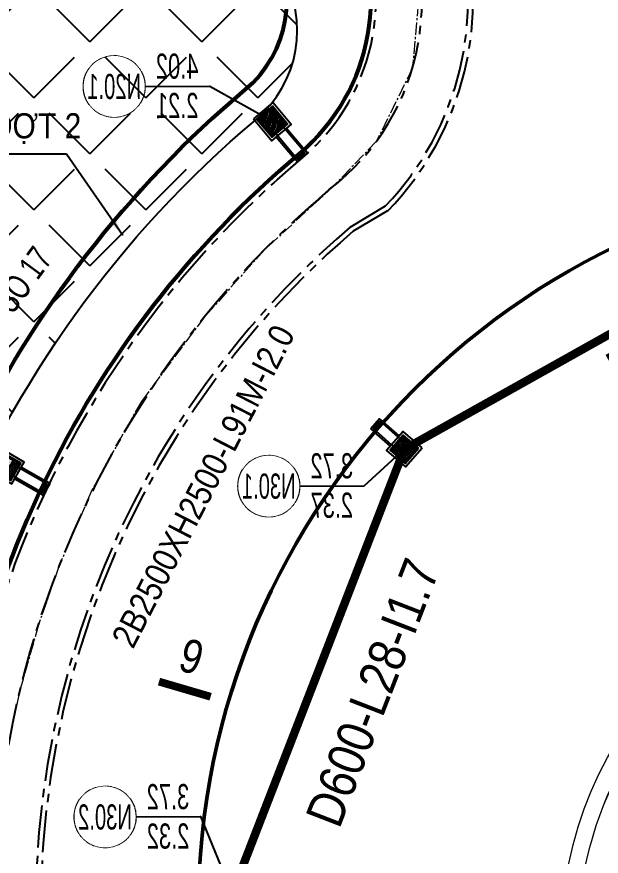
# Model space of a CAD drawing. Extents: x -2063571 to 559285, y 565862 to 1758715.
# Drawn here: x 558398.9 to 558433.7, y 1758376.7 to 1758426.7 of the extents above; entities that cross this region are included whole.
import ezdxf
from ezdxf.enums import TextEntityAlignment as Align

# ---------------------------------------------------------------- set-up
doc = ezdxf.new("R2010")
doc.units = 0
doc.header["$MEASUREMENT"] = 0
doc.set_wipeout_variables(frame=1)
for name, pattern in [('CENTER', [2, 1.25, -0.25, 0.25, -0.25]), ('CENTER2', [1.125, 0.75, -0.125, 0.125, -0.125]), ('DIVIDE2', [0.625, 0.25, -0.125, 0, -0.125, 0, -0.125]), ('HIDDEN', [0.375, 0.25, -0.125])]:
    doc.linetypes.add(name, pattern=pattern)
doc.layers.get('0').update_dxf_attribs({"linetype": 'CONTINUOUS'})
doc.layers.get('DEFPOINTS').update_dxf_attribs({"linetype": 'CONTINUOUS'})
for name, color, linetype, lineweight in [('11111111111111111', 251, 'CONTINUOUS', 0), ('1duong chinh sua', 7, 'CONTINUOUS', 15), ('1Duy CDDC', 4, 'CONTINUOUS', 5), ('1Duy CDMG', 3, 'CONTINUOUS', 5), ('1Duy TenGa', 6, 'CONTINUOUS', 5), ('2.MAT CAT', 7, 'CONTINUOUS', 0), ('DUONG CAT', 8, 'CONTINUOUS', 9), ('HACH', 9, 'CONTINUOUS', 5), ('k-viahe', 6, 'CONTINUOUS', 15), ('KICH THUOC 1', 4, 'CONTINUOUS', 13), ('KT', 254, 'CONTINUOUS', 0), ('Q-MATCAT', 4, 'CONTINUOUS', 0), ('TENDUONGQH', 2, 'CONTINUOUS', 0)]:
    doc.layers.add(name, color=color, linetype=linetype, lineweight=lineweight)
for name, color, linetype in [('1Duy NetDong', 1, 'CONTINUOUS'), ('B-3000', 5, 'CONTINUOUS'), ('d600', 4, 'DIVIDE2'), ('d800', 4, 'CENTER2'), ('GA D600', 4, 'CENTER2'), ('M35 X 500', 6, 'CONTINUOUS'), ('QHCT_Đất công cộng đơn vị ở', 1, 'CONTINUOUS'), ('ththep', 3, 'CONTINUOUS')]:
    doc.layers.add(name, color=color, linetype=linetype)
doc.styles.add('Arial', font='arial_2.ttf', dxfattribs={"width": 0.85})
doc.styles.add('GT_Text_Duan1', font='VHAVAN_1.TTF', dxfattribs={"width": 1.1, "height": 25})
doc.styles.add('Q-TXT', font='ARIALN.TTF')
doc.dimstyles.new('2B2500X2500', dxfattribs={"dimtxt": 2.2, "dimasz": 3.5, "dimexe": 0.18, "dimexo": 0.0625, "dimgap": 0.2, "dimtad": 1, "dimdec": 0, "dimzin": 0, "dimdsep": 46, "dimtxsty": 'Arial', "dimcen": 0.09, "dimse1": 1, "dimse2": 1, "dimsd1": 1, "dimsd2": 1, "dimclrd": 2, "dimclrt": 256, "dimadec": 0, "dimazin": 0, "dimtfac": 1, "dimtdec": 0, "dimtofl": 0, "dimtmove": 2, "dimatfit": 3, "dimfxl": 1, "dimtfill": 1, "dimtfillclr": 256, "dimtolj": 1, "dimtzin": 0, "dimarcsym": 0})
doc.dimstyles.new('B2000X2000', dxfattribs={"dimtxt": 2.2, "dimasz": 3.5, "dimexe": 0.18, "dimexo": 0.0625, "dimgap": 0.2, "dimtad": 1, "dimdec": 0, "dimzin": 0, "dimdsep": 46, "dimtxsty": 'Arial', "dimcen": 0.09, "dimse1": 1, "dimse2": 1, "dimsd1": 1, "dimsd2": 1, "dimclrd": 2, "dimclrt": 256, "dimadec": 0, "dimazin": 0, "dimtfac": 1, "dimtdec": 0, "dimtofl": 0, "dimtmove": 2, "dimatfit": 3, "dimfxl": 1, "dimtfill": 1, "dimtfillclr": 256, "dimtolj": 1, "dimtzin": 0, "dimarcsym": 0})
doc.dimstyles.new('D300', dxfattribs={"dimtxt": 1.5, "dimasz": 3.5, "dimexe": 0.18, "dimexo": 0.0625, "dimgap": 0.2, "dimtad": 1, "dimdec": 0, "dimzin": 0, "dimdsep": 46, "dimtxsty": 'Arial', "dimcen": 0.09, "dimse1": 1, "dimse2": 1, "dimsd1": 1, "dimsd2": 1, "dimclrd": 2, "dimclrt": 256, "dimadec": 0, "dimazin": 0, "dimtfac": 1, "dimtdec": 0, "dimtofl": 0, "dimtmove": 2, "dimatfit": 3, "dimfxl": 1, "dimtfill": 1, "dimtfillclr": 256, "dimtolj": 1, "dimtzin": 0, "dimarcsym": 0})
doc.dimstyles.new('D600', dxfattribs={"dimtxt": 2.2, "dimasz": 3.5, "dimexe": 0.18, "dimexo": 0.0625, "dimgap": 0, "dimtad": 1, "dimdec": 0, "dimzin": 0, "dimdsep": 46, "dimtxsty": 'Arial', "dimcen": 0.09, "dimse1": 1, "dimse2": 1, "dimsd1": 1, "dimsd2": 1, "dimclrd": 2, "dimclrt": 256, "dimadec": 0, "dimazin": 0, "dimtfac": 1, "dimtdec": 0, "dimtofl": 0, "dimtmove": 2, "dimatfit": 3, "dimfxl": 1, "dimtfill": 1, "dimtfillclr": 256, "dimtolj": 1, "dimtzin": 0, "dimarcsym": 0})
pattern_1 = [(45, (1080.85, 348.8946), (-3.338859226, 3.338859226), [3.43408, -1.28778]), (135, (1080.85, 348.8946), (-3.338859226, -3.338859226), [3.43408, -1.28778])]

# ---------------------------------------------------------------- blocks, each defined once
blk = doc.blocks.new('g 20')
at = {"layer": 'HACH'}
h = blk.add_hatch(dxfattribs=at)
h.set_pattern_fill('DOTS', color=256, scale=0.75, angle=474.3672, style=0)
h.set_pattern_definition([(114.3671788102, (-1831200.807487, -224170.46404), (-0.0523692889328, 0.0020098775899), [0, -0.046875])])
edge = h.paths.add_edge_path()
edge.add_line((0.593, 0.038), (-0.598, 0.038))
edge.add_line((-0.598, 0.038), (-0.598, 0.495))
edge.add_line((-0.598, 0.495), (0.593, 0.495))
edge.add_line((0.593, 0.495), (0.593, 0.038))
h = blk.add_hatch(dxfattribs=at)
h.set_pattern_fill('DOTS', color=256, scale=0.75, angle=474.3672, style=0)
h.set_pattern_definition([(114.3671788102, (-1831201.00002, -224169.83896), (-0.0523692889328, 0.0020098775899), [0, -0.046875])])
edge = h.paths.add_edge_path()
edge.add_line((0.593, -0.228), (-0.598, -0.228))
edge.add_line((-0.598, -0.228), (-0.598, 0.228))
edge.add_line((-0.598, 0.228), (0.593, 0.228))
edge.add_line((0.593, 0.228), (0.593, -0.228))
h = blk.add_hatch(dxfattribs=at)
h.set_pattern_fill('DOTS', color=256, scale=0.75, angle=474.3672, style=0)
h.set_pattern_definition([(114.3671788102, (-1831201.19255, -224169.21388), (-0.0523692889328, 0.0020098775899), [0, -0.046875])])
edge = h.paths.add_edge_path()
edge.add_line((0.593, -0.495), (-0.598, -0.495))
edge.add_line((-0.598, -0.495), (-0.598, -0.038))
edge.add_line((-0.598, -0.038), (0.593, -0.038))
edge.add_line((0.593, -0.038), (0.593, -0.495))
at = {"color": 9, "linetype": 'HIDDEN', "ltscale": 7.5}
for p, q in [((-0.315, -2), (-0.302, -0.5)), ((0.289, -2), (0.298, -0.5)), ((0.289, -2.2), (-0.311, -2.2))]:
    blk.add_line(p, q, dxfattribs=at)
blk.add_lwpolyline([(-0.502, 0.5), (-0.502, -0.5), (0.498, -0.5), (0.498, 0.5)], close=True, dxfattribs=at)
at = {"layer": 'DUONG CAT'}
for points in [[(0.593, 0.595), (0.593, 0.238), (-0.598, 0.238), (-0.598, 0.595)], [(0.593, 0.228), (0.593, -0.228), (-0.598, -0.228), (-0.598, 0.228)], [(0.593, -0.238), (0.593, -0.595), (-0.598, -0.595), (-0.598, -0.238)]]:
    blk.add_lwpolyline(points, close=True, dxfattribs=at)
at = {"layer": 'KICH THUOC 1', "color": 9, "ltscale": 5}
for points in [[(-0.311, -2.2), (-0.291, -2.2), (-0.291, -2.05), (-0.311, -2.05)], [(-0.238, -2.2), (-0.218, -2.2), (-0.218, -2.05), (-0.238, -2.05)], [(-0.166, -2.2), (-0.146, -2.2), (-0.146, -2.05), (-0.166, -2.05)], [(-0.093, -2.2), (-0.073, -2.2), (-0.073, -2.05), (-0.093, -2.05)], [(-0.021, -2.2), (-0.001, -2.2), (-0.001, -2.05), (-0.021, -2.05)], [(0.052, -2.2), (0.072, -2.2), (0.072, -2.05), (0.052, -2.05)], [(0.124, -2.2), (0.144, -2.2), (0.144, -2.05), (0.124, -2.05)], [(0.197, -2.2), (0.217, -2.2), (0.217, -2.05), (0.197, -2.05)], [(0.269, -2.2), (0.289, -2.2), (0.289, -2.05), (0.269, -2.05)]]:
    blk.add_lwpolyline(points, close=True, dxfattribs=at)
at = {"layer": 'M35 X 500', "color": 3}
for p, q in [((0.598, 0.595), (-0.598, -0.595)), ((-0.402, -0.75), (-0.411, -2)), ((0.398, -0.75), (0.389, -2)), ((-0.411, -2), (-0.411, -2.3)), ((0.389, -2), (0.389, -2.3)), ((0.389, -2.3), (-0.411, -2.3))]:
    blk.add_line(p, q, dxfattribs=at)
for points in [[(-0.752, 0.75), (-0.752, -0.75), (0.748, -0.75), (0.748, 0.75)], [(-0.602, 0.6), (-0.602, -0.6), (0.598, -0.6), (0.598, 0.6)], [(0.389, -2.3), (0.389, -2), (-0.411, -2), (-0.411, -2.3)]]:
    blk.add_lwpolyline(points, close=True, dxfattribs=at)
at = {"layer": 'ththep', "ltscale": 5}
for p, q in [((-0.598, 0.595), (0.593, -0.595)), ((-0.602, 0.233), (0.598, 0.233)), ((-0.602, -0.233), (0.598, -0.233)), ((-0.602, -0.6), (0.598, -0.6))]:
    blk.add_line(p, q, dxfattribs=at)
blk = doc.blocks.new('*D277')
at = {"layer": 'DEFPOINTS', "color": 0, "lineweight": 35, "transparency": 16777216}
for p in [(558447.214, 1758415.075), (558448.23, 1758413.263), (558421.978, 1758400.927)]:
    blk.add_point(p, dxfattribs=at)
at = {"layer": 'KT', "transparency": 16777216, "insert": (558439.187, 1758408.605), "char_height": 1.5, "attachment_point": 5, "rotation": 29.2776, "style": 'Arial', "bg_fill": 3, "box_fill_scale": 1.25, "bg_fill_color": 256, "bg_fill_true_color": 13158600, "bg_fill_transparency": 0}
blk.add_mtext('\\A1;D600-L29-I1.7', dxfattribs=at)
blk = doc.blocks.new('*U230')
at = {"layer": '1Duy NetDong', "ltscale": 0.2}
blk.add_lwpolyline([(-6.305, 2.302), (-6.401, 2.305), (-6.495, 2.314), (-6.589, 2.328), (-6.682, 2.349), (-6.774, 2.375), (-6.864, 2.407), (-6.951, 2.445), (-7.036, 2.487), (-7.118, 2.536), (-7.197, 2.589), (-7.273, 2.647), (-7.344, 2.71), (-7.412, 2.777), (-7.475, 2.848), (-7.534, 2.923), (-7.587, 3.002), (-7.636, 3.084), (-7.68, 3.168), (-7.718, 3.256), (-7.75, 3.345), (-7.777, 3.437), (-7.798, 3.529), (-7.813, 3.623), (-7.823, 3.718), (-7.826, 3.813), (-7.823, 3.909), (-7.815, 4.003), (-7.8, 4.098), (-7.779, 4.191), (-7.753, 4.282), (-7.721, 4.372), (-7.684, 4.459), (-7.641, 4.544), (-7.592, 4.626), (-7.539, 4.705), (-7.481, 4.781), (-7.418, 4.852), (-7.351, 4.92), (-7.28, 4.983), (-7.205, 5.042), (-7.126, 5.095), (-7.044, 5.144), (-6.96, 5.188), (-6.872, 5.226), (-6.783, 5.258), (-6.692, 5.285), (-6.599, 5.306), (-6.505, 5.321), (-6.41, 5.331), (-6.315, 5.334), (-6.22, 5.331), (-6.125, 5.323), (-6.031, 5.308), (-5.938, 5.287), (-5.846, 5.261), (-5.756, 5.229), (-5.669, 5.192), (-5.584, 5.149), (-5.502, 5.1), (-5.423, 5.047), (-5.347, 4.989), (-5.276, 4.926), (-5.208, 4.859), (-5.145, 4.788), (-5.086, 4.713), (-5.033, 4.634), (-4.984, 4.552), (-4.94, 4.468), (-4.902, 4.38), (-4.87, 4.291), (-4.843, 4.2), (-4.822, 4.107), (-4.807, 4.013), (-4.798, 3.918), (-4.794, 3.823), (-4.797, 3.728), (-4.806, 3.633), (-4.82, 3.539), (-4.841, 3.446), (-4.867, 3.354), (-4.899, 3.264), (-4.936, 3.177), (-4.979, 3.092), (-5.028, 3.01), (-5.081, 2.931), (-5.139, 2.855), (-5.202, 2.784), (-5.269, 2.716), (-5.34, 2.653), (-5.415, 2.595), (-5.494, 2.541), (-5.576, 2.492), (-5.66, 2.449), (-5.748, 2.41), (-5.837, 2.378), (-5.929, 2.351), (-6.021, 2.33), (-6.115, 2.315), (-6.21, 2.306)], close=True, dxfattribs=at)
at = {"layer": '1Duy NetDong', "ltscale": 3}
blk.add_lwpolyline([(-4.794, 3.823), (-1.566, 3.833), (-1.566, 3.833), (0, 0)], dxfattribs=at)
at = {"layer": '1Duy CDDC', "ltscale": 3, "style": 'GT_Text_Duan1', "text_generation_flag": 2, "width": 0.65}
blk.add_attdef('DG', text='', height=1.25, rotation=0.1774, dxfattribs=at).set_placement((-3.179, 3.494), align=Align.TOP_CENTER)
at = {"layer": '1Duy CDMG', "ltscale": 0.2, "style": 'GT_Text_Duan1', "text_generation_flag": 2, "width": 0.65}
blk.add_attdef('MG', text='', height=1.25, rotation=0.1774, dxfattribs=at).set_placement((-3.18, 3.828), align=Align.BOTTOM_CENTER)
at = {"ltscale": 0.2}
blk.add_wipeout([(-6.305, 2.302), (-6.401, 2.305), (-6.495, 2.314), (-6.589, 2.328), (-6.682, 2.349), (-6.774, 2.375), (-6.864, 2.407), (-6.951, 2.445), (-7.036, 2.487), (-7.118, 2.536), (-7.197, 2.589), (-7.273, 2.647), (-7.344, 2.71), (-7.412, 2.777), (-7.475, 2.848), (-7.534, 2.923), (-7.587, 3.002), (-7.636, 3.084), (-7.68, 3.168), (-7.718, 3.256), (-7.75, 3.345), (-7.777, 3.437), (-7.798, 3.529), (-7.813, 3.623), (-7.823, 3.718), (-7.826, 3.813), (-7.823, 3.909), (-7.815, 4.003), (-7.8, 4.098), (-7.779, 4.191), (-7.753, 4.282), (-7.721, 4.372), (-7.684, 4.459), (-7.641, 4.544), (-7.592, 4.626), (-7.539, 4.705), (-7.481, 4.781), (-7.418, 4.852), (-7.351, 4.92), (-7.28, 4.983), (-7.205, 5.042), (-7.126, 5.095), (-7.044, 5.144), (-6.96, 5.188), (-6.872, 5.226), (-6.783, 5.258), (-6.692, 5.285), (-6.599, 5.306), (-6.505, 5.321), (-6.41, 5.331), (-6.315, 5.334), (-6.22, 5.331), (-6.125, 5.323), (-6.031, 5.308), (-5.938, 5.287), (-5.846, 5.261), (-5.756, 5.229), (-5.669, 5.192), (-5.584, 5.149), (-5.502, 5.1), (-5.423, 5.047), (-5.347, 4.989), (-5.276, 4.926), (-5.208, 4.859), (-5.145, 4.788), (-5.086, 4.713), (-5.033, 4.634), (-4.984, 4.552), (-4.94, 4.468), (-4.902, 4.38), (-4.87, 4.291), (-4.843, 4.2), (-4.822, 4.107), (-4.807, 4.013), (-4.798, 3.918), (-4.794, 3.823), (-4.797, 3.728), (-4.806, 3.633), (-4.82, 3.539), (-4.841, 3.446), (-4.867, 3.354), (-4.899, 3.264), (-4.936, 3.177), (-4.979, 3.092), (-5.028, 3.01), (-5.081, 2.931), (-5.139, 2.855), (-5.202, 2.784), (-5.269, 2.716), (-5.34, 2.653), (-5.415, 2.595), (-5.494, 2.541), (-5.576, 2.492), (-5.66, 2.449), (-5.748, 2.41), (-5.837, 2.378), (-5.929, 2.351), (-6.021, 2.33), (-6.115, 2.315), (-6.21, 2.306)], dxfattribs=at).dxf.layer = '1Duy NetDong'
at = {"layer": '1Duy TenGa', "ltscale": 3, "style": 'GT_Text_Duan1', "text_generation_flag": 2, "width": 0.6}
blk.add_attdef('TEN', text='', height=1.25, rotation=0.1774, dxfattribs=at).set_placement((-6.31, 3.818), align=Align.MIDDLE_CENTER)
blk = doc.blocks.new('*U249')
at = {"layer": '1Duy NetDong', "ltscale": 3}
blk.add_lwpolyline([(-5.216, -1.827), (-1.988, -1.817), (-1.988, -1.817), (0, 0)], dxfattribs=at)
at = {"layer": '1Duy NetDong', "ltscale": 0.2}
blk.add_lwpolyline([(-6.727, -3.347), (-6.823, -3.344), (-6.917, -3.336), (-7.012, -3.321), (-7.105, -3.301), (-7.196, -3.274), (-7.286, -3.242), (-7.373, -3.205), (-7.458, -3.162), (-7.54, -3.114), (-7.619, -3.06), (-7.695, -3.002), (-7.766, -2.939), (-7.834, -2.872), (-7.897, -2.801), (-7.956, -2.726), (-8.009, -2.647), (-8.058, -2.566), (-8.102, -2.481), (-8.14, -2.394), (-8.172, -2.304), (-8.199, -2.213), (-8.22, -2.12), (-8.235, -2.026), (-8.245, -1.931), (-8.248, -1.836), (-8.245, -1.741), (-8.237, -1.646), (-8.222, -1.552), (-8.202, -1.459), (-8.175, -1.367), (-8.143, -1.278), (-8.106, -1.19), (-8.063, -1.105), (-8.014, -1.023), (-7.961, -0.944), (-7.903, -0.869), (-7.84, -0.797), (-7.773, -0.729), (-7.702, -0.666), (-7.627, -0.608), (-7.548, -0.554), (-7.466, -0.505), (-7.382, -0.462), (-7.295, -0.424), (-7.205, -0.391), (-7.114, -0.364), (-7.021, -0.343), (-6.927, -0.328), (-6.832, -0.319), (-6.737, -0.315), (-6.642, -0.318), (-6.547, -0.327), (-6.453, -0.341), (-6.36, -0.362), (-6.268, -0.388), (-6.178, -0.42), (-6.091, -0.458), (-6.006, -0.501), (-5.924, -0.549), (-5.845, -0.602), (-5.77, -0.66), (-5.698, -0.723), (-5.63, -0.79), (-5.567, -0.861), (-5.509, -0.936), (-5.455, -1.015), (-5.406, -1.097), (-5.363, -1.182), (-5.324, -1.269), (-5.292, -1.358), (-5.265, -1.45), (-5.244, -1.543), (-5.229, -1.637), (-5.22, -1.731), (-5.216, -1.827), (-5.219, -1.922), (-5.228, -2.017), (-5.242, -2.111), (-5.263, -2.204), (-5.289, -2.295), (-5.321, -2.385), (-5.359, -2.472), (-5.402, -2.557), (-5.45, -2.64), (-5.503, -2.718), (-5.561, -2.794), (-5.624, -2.866), (-5.691, -2.933), (-5.762, -2.996), (-5.837, -3.055), (-5.916, -3.109), (-5.998, -3.157), (-6.082, -3.201), (-6.17, -3.239), (-6.259, -3.271), (-6.351, -3.298), (-6.443, -3.319), (-6.537, -3.335), (-6.632, -3.344)], close=True, dxfattribs=at)
at = {"layer": '1Duy CDDC', "ltscale": 3, "style": 'GT_Text_Duan1', "text_generation_flag": 2, "width": 0.65}
blk.add_attdef('DG', text='', height=1.25, rotation=0.1774, dxfattribs=at).set_placement((-3.601, -2.155), align=Align.TOP_CENTER)
at = {"layer": '1Duy CDMG', "ltscale": 0.2, "style": 'GT_Text_Duan1', "text_generation_flag": 2, "width": 0.65}
blk.add_attdef('MG', text='', height=1.25, rotation=0.1774, dxfattribs=at).set_placement((-3.602, -1.822), align=Align.BOTTOM_CENTER)
at = {"ltscale": 0.2}
blk.add_wipeout([(-6.727, -3.347), (-6.823, -3.344), (-6.917, -3.336), (-7.012, -3.321), (-7.105, -3.301), (-7.196, -3.274), (-7.286, -3.242), (-7.373, -3.205), (-7.458, -3.162), (-7.54, -3.114), (-7.619, -3.06), (-7.695, -3.002), (-7.766, -2.939), (-7.834, -2.872), (-7.897, -2.801), (-7.956, -2.726), (-8.009, -2.647), (-8.058, -2.566), (-8.102, -2.481), (-8.14, -2.394), (-8.172, -2.304), (-8.199, -2.213), (-8.22, -2.12), (-8.235, -2.026), (-8.245, -1.931), (-8.248, -1.836), (-8.245, -1.741), (-8.237, -1.646), (-8.222, -1.552), (-8.202, -1.459), (-8.175, -1.367), (-8.143, -1.278), (-8.106, -1.19), (-8.063, -1.105), (-8.014, -1.023), (-7.961, -0.944), (-7.903, -0.869), (-7.84, -0.797), (-7.773, -0.729), (-7.702, -0.666), (-7.627, -0.608), (-7.548, -0.554), (-7.466, -0.505), (-7.382, -0.462), (-7.295, -0.424), (-7.205, -0.391), (-7.114, -0.364), (-7.021, -0.343), (-6.927, -0.328), (-6.832, -0.319), (-6.737, -0.315), (-6.642, -0.318), (-6.547, -0.327), (-6.453, -0.341), (-6.36, -0.362), (-6.268, -0.388), (-6.178, -0.42), (-6.091, -0.458), (-6.006, -0.501), (-5.924, -0.549), (-5.845, -0.602), (-5.77, -0.66), (-5.698, -0.723), (-5.63, -0.79), (-5.567, -0.861), (-5.509, -0.936), (-5.455, -1.015), (-5.406, -1.097), (-5.363, -1.182), (-5.324, -1.269), (-5.292, -1.358), (-5.265, -1.45), (-5.244, -1.543), (-5.229, -1.637), (-5.22, -1.731), (-5.216, -1.827), (-5.219, -1.922), (-5.228, -2.017), (-5.242, -2.111), (-5.263, -2.204), (-5.289, -2.295), (-5.321, -2.385), (-5.359, -2.472), (-5.402, -2.557), (-5.45, -2.64), (-5.503, -2.718), (-5.561, -2.794), (-5.624, -2.866), (-5.691, -2.933), (-5.762, -2.996), (-5.837, -3.055), (-5.916, -3.109), (-5.998, -3.157), (-6.082, -3.201), (-6.17, -3.239), (-6.259, -3.271), (-6.351, -3.298), (-6.443, -3.319), (-6.537, -3.335), (-6.632, -3.344)], dxfattribs=at).dxf.layer = '1Duy NetDong'
at = {"layer": '1Duy TenGa', "ltscale": 3, "style": 'GT_Text_Duan1', "text_generation_flag": 2, "width": 0.6}
blk.add_attdef('TEN', text='', height=1.25, rotation=0.1774, dxfattribs=at).set_placement((-6.732, -1.831), align=Align.MIDDLE_CENTER)
blk = doc.blocks.new('*D289')
at = {"layer": 'DEFPOINTS', "color": 0, "linetype": 'CENTER2', "lineweight": 35, "transparency": 16777216}
for p in [(558413.469, 1758452.807), (558430.981, 1758422.543), (558429.414, 1758421.636)]:
    blk.add_point(p, dxfattribs=at)
at = {"layer": 'd800', "linetype": 'CENTER2', "transparency": 16777216, "insert": (558420.856, 1758437.074), "char_height": 1.5, "attachment_point": 5, "rotation": 300.0551, "style": 'Arial', "bg_fill": 3, "box_fill_scale": 1.25, "bg_fill_color": 256, "bg_fill_true_color": 13158600, "bg_fill_transparency": 0}
blk.add_mtext('\\A1;L35M', dxfattribs=at)
blk = doc.blocks.new('*D290')
at = {"layer": 'DEFPOINTS', "color": 0, "linetype": 'CENTER2', "lineweight": 35, "transparency": 16777216}
for p in [(558438.672, 1758426.584), (558386.658, 1758351.009), (558397.033, 1758345.67)]:
    blk.add_point(p, dxfattribs=at)
at = {"layer": 'd800', "linetype": 'CENTER2', "transparency": 16777216, "insert": (558410.001, 1758398.725), "char_height": 1.5, "attachment_point": 5, "rotation": 62.7695, "style": 'Arial', "bg_fill": 3, "box_fill_scale": 1.25, "bg_fill_color": 256, "bg_fill_true_color": 13158600, "bg_fill_transparency": 0}
blk.add_mtext('\\A1;2B2500XH2500-L91M-I2.0', dxfattribs=at)
blk = doc.blocks.new('*D293')
at = {"layer": 'DEFPOINTS', "color": 0, "linetype": 'CENTER2', "lineweight": 35, "transparency": 16777216}
for p in [(558408.658, 1758460.741), (558430.407, 1758422.169), (558421.511, 1758417.153)]:
    blk.add_point(p, dxfattribs=at)
at = {"layer": 'd800', "linetype": 'CENTER2', "transparency": 16777216, "insert": (558424.876, 1758441.163), "char_height": 1.5, "attachment_point": 5, "rotation": 299.4173, "style": 'Arial', "bg_fill": 3, "box_fill_scale": 1.25, "bg_fill_color": 256, "bg_fill_true_color": 13158600, "bg_fill_transparency": 0}
blk.add_mtext('\\A1;2B2500XH2500-L44M-I2.0', dxfattribs=at)
blk = doc.blocks.new('*U254')
at = {"layer": '1Duy NetDong', "ltscale": 0.2}
blk.add_lwpolyline([(-7.817, 0.192), (-7.912, 0.194), (-8.007, 0.203), (-8.101, 0.218), (-8.194, 0.238), (-8.286, 0.264), (-8.375, 0.296), (-8.463, 0.334), (-8.548, 0.377), (-8.63, 0.425), (-8.709, 0.478), (-8.784, 0.537), (-8.856, 0.599), (-8.924, 0.666), (-8.987, 0.738), (-9.045, 0.813), (-9.099, 0.891), (-9.148, 0.973), (-9.191, 1.058), (-9.229, 1.145), (-9.262, 1.235), (-9.289, 1.326), (-9.31, 1.419), (-9.325, 1.513), (-9.334, 1.608), (-9.338, 1.703), (-9.335, 1.798), (-9.326, 1.893), (-9.312, 1.987), (-9.291, 2.08), (-9.265, 2.171), (-9.233, 2.261), (-9.195, 2.349), (-9.152, 2.434), (-9.104, 2.516), (-9.051, 2.595), (-8.993, 2.67), (-8.93, 2.742), (-8.863, 2.809), (-8.792, 2.872), (-8.717, 2.931), (-8.638, 2.985), (-8.556, 3.034), (-8.471, 3.077), (-8.384, 3.115), (-8.295, 3.148), (-8.203, 3.175), (-8.11, 3.196), (-8.016, 3.211), (-7.922, 3.22), (-7.826, 3.223), (-7.731, 3.221), (-7.636, 3.212), (-7.542, 3.197), (-7.449, 3.177), (-7.358, 3.151), (-7.268, 3.119), (-7.181, 3.081), (-7.096, 3.038), (-7.014, 2.99), (-6.935, 2.937), (-6.859, 2.878), (-6.788, 2.816), (-6.72, 2.749), (-6.657, 2.677), (-6.598, 2.602), (-6.544, 2.524), (-6.496, 2.442), (-6.452, 2.357), (-6.414, 2.27), (-6.382, 2.18), (-6.355, 2.089), (-6.334, 1.996), (-6.319, 1.902), (-6.309, 1.807), (-6.306, 1.712), (-6.309, 1.617), (-6.317, 1.522), (-6.332, 1.428), (-6.352, 1.335), (-6.379, 1.244), (-6.411, 1.154), (-6.448, 1.066), (-6.491, 0.981), (-6.539, 0.899), (-6.593, 0.82), (-6.651, 0.745), (-6.714, 0.673), (-6.781, 0.606), (-6.852, 0.543), (-6.927, 0.484), (-7.006, 0.43), (-7.087, 0.381), (-7.172, 0.338), (-7.259, 0.3), (-7.349, 0.267), (-7.44, 0.24), (-7.533, 0.219), (-7.627, 0.204), (-7.722, 0.195)], close=True, dxfattribs=at)
at = {"layer": '1Duy NetDong', "ltscale": 3}
blk.add_lwpolyline([(-6.306, 1.712), (-3.078, 1.722), (-3.078, 1.722), (0, 0)], dxfattribs=at)
at = {"layer": '1Duy CDDC', "ltscale": 3, "style": 'GT_Text_Duan1', "text_generation_flag": 2, "width": 0.65}
blk.add_attdef('DG', text='', height=1.25, rotation=0.1774, dxfattribs=at).set_placement((-4.691, 1.384), align=Align.TOP_CENTER)
at = {"layer": '1Duy CDMG', "ltscale": 0.2, "style": 'GT_Text_Duan1', "text_generation_flag": 2, "width": 0.65}
blk.add_attdef('MG', text='', height=1.25, rotation=0.1774, dxfattribs=at).set_placement((-4.692, 1.717), align=Align.BOTTOM_CENTER)
at = {"ltscale": 0.2}
blk.add_wipeout([(-7.817, 0.192), (-7.912, 0.194), (-8.007, 0.203), (-8.101, 0.218), (-8.194, 0.238), (-8.286, 0.264), (-8.375, 0.296), (-8.463, 0.334), (-8.548, 0.377), (-8.63, 0.425), (-8.709, 0.478), (-8.784, 0.537), (-8.856, 0.599), (-8.924, 0.666), (-8.987, 0.738), (-9.045, 0.813), (-9.099, 0.891), (-9.148, 0.973), (-9.191, 1.058), (-9.229, 1.145), (-9.262, 1.235), (-9.289, 1.326), (-9.31, 1.419), (-9.325, 1.513), (-9.334, 1.608), (-9.338, 1.703), (-9.335, 1.798), (-9.326, 1.893), (-9.312, 1.987), (-9.291, 2.08), (-9.265, 2.171), (-9.233, 2.261), (-9.195, 2.349), (-9.152, 2.434), (-9.104, 2.516), (-9.051, 2.595), (-8.993, 2.67), (-8.93, 2.742), (-8.863, 2.809), (-8.792, 2.872), (-8.717, 2.931), (-8.638, 2.985), (-8.556, 3.034), (-8.471, 3.077), (-8.384, 3.115), (-8.295, 3.148), (-8.203, 3.175), (-8.11, 3.196), (-8.016, 3.211), (-7.922, 3.22), (-7.826, 3.223), (-7.731, 3.221), (-7.636, 3.212), (-7.542, 3.197), (-7.449, 3.177), (-7.358, 3.151), (-7.268, 3.119), (-7.181, 3.081), (-7.096, 3.038), (-7.014, 2.99), (-6.935, 2.937), (-6.859, 2.878), (-6.788, 2.816), (-6.72, 2.749), (-6.657, 2.677), (-6.598, 2.602), (-6.544, 2.524), (-6.496, 2.442), (-6.452, 2.357), (-6.414, 2.27), (-6.382, 2.18), (-6.355, 2.089), (-6.334, 1.996), (-6.319, 1.902), (-6.309, 1.807), (-6.306, 1.712), (-6.309, 1.617), (-6.317, 1.522), (-6.332, 1.428), (-6.352, 1.335), (-6.379, 1.244), (-6.411, 1.154), (-6.448, 1.066), (-6.491, 0.981), (-6.539, 0.899), (-6.593, 0.82), (-6.651, 0.745), (-6.714, 0.673), (-6.781, 0.606), (-6.852, 0.543), (-6.927, 0.484), (-7.006, 0.43), (-7.087, 0.381), (-7.172, 0.338), (-7.259, 0.3), (-7.349, 0.267), (-7.44, 0.24), (-7.533, 0.219), (-7.627, 0.204), (-7.722, 0.195)], dxfattribs=at).dxf.layer = '1Duy NetDong'
at = {"layer": '1Duy TenGa', "ltscale": 3, "style": 'GT_Text_Duan1', "text_generation_flag": 2, "width": 0.6}
blk.add_attdef('TEN', text='', height=1.25, rotation=0.1774, dxfattribs=at).set_placement((-7.822, 1.708), align=Align.MIDDLE_CENTER)
blk = doc.blocks.new('g 25')
at = {"layer": 'HACH'}
h = blk.add_hatch(dxfattribs=at)
h.set_pattern_fill('DOTS', color=1, scale=0.75, angle=474.3672, style=0)
h.set_pattern_definition([(114.3671788103, (-1831200.80478, -224170.26384), (-0.0523692889328, 0.0020098775898), [0, -0.046875])])
edge = h.paths.add_edge_path()
edge.add_line((0.596, 0.239), (-0.595, 0.239))
edge.add_line((-0.595, 0.239), (-0.595, 0.695))
edge.add_line((-0.595, 0.695), (0.596, 0.695))
edge.add_line((0.596, 0.695), (0.596, 0.239))
h = blk.add_hatch(dxfattribs=at)
h.set_pattern_fill('DOTS', color=1, scale=0.75, angle=474.3672, style=0)
h.set_pattern_definition([(114.3671788103, (-1831200.99731, -224169.83876), (-0.0523692889328, 0.0020098775898), [0, -0.046875])])
edge = h.paths.add_edge_path()
edge.add_line((0.596, -0.228), (-0.595, -0.228))
edge.add_line((-0.595, -0.228), (-0.595, 0.229))
edge.add_line((-0.595, 0.229), (0.596, 0.229))
edge.add_line((0.596, 0.229), (0.596, -0.228))
h = blk.add_hatch(dxfattribs=at)
h.set_pattern_fill('DOTS', color=1, scale=0.75, angle=474.3672, style=0)
h.set_pattern_definition([(114.3671788103, (-1831201.18984, -224169.413678), (-0.0523692889328, 0.0020098775898), [0, -0.046875])])
edge = h.paths.add_edge_path()
edge.add_line((0.596, -0.695), (-0.595, -0.695))
edge.add_line((-0.595, -0.695), (-0.595, -0.238))
edge.add_line((-0.595, -0.238), (0.596, -0.238))
edge.add_line((0.596, -0.238), (0.596, -0.695))
at = {"color": 1, "linetype": 'HIDDEN', "ltscale": 7.5}
for p, q in [((-0.304, -2.5), (-0.299, -0.6)), ((0.301, -2.5), (0.301, -0.6)), ((0.301, -2.7), (-0.299, -2.7))]:
    blk.add_line(p, q, dxfattribs=at)
blk.add_lwpolyline([(-0.499, 0.6), (-0.499, -0.6), (0.501, -0.6), (0.501, 0.6)], close=True, dxfattribs=at)
at = {"layer": 'DUONG CAT', "color": 1}
for points in [[(0.596, 0.695), (0.596, 0.239), (-0.595, 0.239), (-0.595, 0.695)], [(0.596, 0.229), (0.596, -0.228), (-0.595, -0.228), (-0.595, 0.229)], [(0.596, -0.238), (0.596, -0.695), (-0.595, -0.695), (-0.595, -0.238)]]:
    blk.add_lwpolyline(points, close=True, dxfattribs=at)
at = {"layer": 'KICH THUOC 1', "color": 1, "ltscale": 5}
for points in [[(-0.299, -2.7), (-0.279, -2.7), (-0.279, -2.55), (-0.299, -2.55)], [(-0.226, -2.7), (-0.206, -2.7), (-0.206, -2.55), (-0.226, -2.55)], [(-0.154, -2.7), (-0.134, -2.7), (-0.134, -2.55), (-0.154, -2.55)], [(-0.081, -2.7), (-0.061, -2.7), (-0.061, -2.55), (-0.081, -2.55)], [(-0.009, -2.7), (0.011, -2.7), (0.011, -2.55), (-0.009, -2.55)], [(0.064, -2.7), (0.084, -2.7), (0.084, -2.55), (0.064, -2.55)], [(0.136, -2.7), (0.156, -2.7), (0.156, -2.55), (0.136, -2.55)], [(0.209, -2.7), (0.229, -2.7), (0.229, -2.55), (0.209, -2.55)], [(0.281, -2.7), (0.301, -2.7), (0.301, -2.55), (0.281, -2.55)]]:
    blk.add_lwpolyline(points, close=True, dxfattribs=at)
at = {"layer": 'M35 X 500', "color": 1}
for p, q in [((0.601, 0.695), (-0.595, -0.695)), ((-0.399, -0.85), (-0.399, -2.5)), ((0.401, -0.85), (0.401, -2.5)), ((-0.399, -2.5), (-0.399, -2.8)), ((0.401, -2.5), (0.401, -2.8)), ((0.401, -2.8), (-0.399, -2.8))]:
    blk.add_line(p, q, dxfattribs=at)
for points in [[(-0.749, 0.85), (-0.749, -0.85), (0.751, -0.85), (0.751, 0.85)], [(-0.599, 0.7), (-0.599, -0.7), (0.601, -0.7), (0.601, 0.7)], [(0.401, -2.8), (0.401, -2.5), (-0.399, -2.5), (-0.399, -2.8)]]:
    blk.add_lwpolyline(points, close=True, dxfattribs=at)
at = {"layer": 'ththep', "color": 1, "ltscale": 5}
for p, q in [((-0.595, 0.695), (0.596, -0.695)), ((-0.599, 0.234), (0.601, 0.234)), ((-0.599, -0.233), (0.601, -0.233)), ((-0.599, -0.7), (0.601, -0.7))]:
    blk.add_line(p, q, dxfattribs=at)
blk = doc.blocks.new('*D307')
at = {"layer": 'DEFPOINTS', "color": 0, "lineweight": 35, "transparency": 16777216}
for p in [(558421.979, 1758400.925), (558411.714, 1758374.42), (558416.023, 1758372.751)]:
    blk.add_point(p, dxfattribs=at)
at = {"layer": 'KT', "transparency": 16777216, "insert": (558420.107, 1758386.41), "char_height": 2.2, "attachment_point": 5, "rotation": 68.8315, "style": 'Arial', "bg_fill": 3, "box_fill_scale": 1.25, "bg_fill_color": 256, "bg_fill_true_color": 13158600, "bg_fill_transparency": 0}
blk.add_mtext('\\A1;D600-L28-I1.7', dxfattribs=at)

msp = doc.modelspace()

# ---------------------------------------------------------------- linework, layer by layer
at = {"layer": '2.MAT CAT', "const_width": 0.467}
msp.add_lwpolyline([(558407.358, 1758387.071), (558410.436, 1758386.169)], dxfattribs=at)
at = {"layer": 'B-3000', "color": 7, "linetype": 'CENTER', "ltscale": 2, "flags": 128}
for points in [[(558418.748, 1758414.169), (558420.865, 1758415.438)], [(558420.974, 1758415.153), (558418.924, 1758413.924)]]:
    msp.add_lwpolyline(points, dxfattribs=at)

# ---------------------------------------------------------------- block references
at = {"layer": '1Duy NetDong', "xscale": 1.2000048000192, "yscale": 1.2000048000192, "zscale": 1.2000048000192}
msp.add_blockref('*U230', (558411.715, 1758374.419), dxfattribs=at).add_auto_attribs({'TEN': 'N30.2', 'DG': '2.32', 'MG': '3.72'})
at = {"layer": 'GA D600', "linetype": 'CENTER2', "rotation": 229.0542030583947}
msp.add_blockref('g 20', (558421.978, 1758400.927), dxfattribs=at)

# ---------------------------------------------------------------- texts
at = {"layer": '2.MAT CAT', "style": 'Q-TXT'}
msp.add_text('9', height=2, rotation=343.6718, dxfattribs=at).set_placement((558408.688, 1758388.749, 0.467), align=Align.MIDDLE_LEFT)

# ---------------------------------------------------------------- dimensions: what is measured, and where the dimension line sits
at = {"layer": 'd800', "linetype": 'CENTER2'}
dim = msp.add_linear_dim(base=(558429.414, 1758421.636), p1=(558413.469, 1758452.807), p2=(558430.981, 1758422.543), angle=300.0551, dimstyle='B2000X2000', override={"dimtxt": 1.5, "dimpost": 'L<>M'}, dxfattribs=at)
dim.commit()
dim.dimension.update_dxf_attribs({"geometry": '*D289', "text_midpoint": (558420.856, 1758437.074), "dimtype": 161})

# ---------------------------------------------------------------- next in the draw order: dimensions: what is measured, and where the dimension line sits
at = {"layer": 'KT'}
dim = msp.add_linear_dim(base=(558448.23, 1758413.263), p1=(558421.978, 1758400.927), p2=(558447.214, 1758415.075), angle=29.2776, dimstyle='D600', override={"dimtxt": 1.5, "dimpost": 'D600-L<>-I1.7'}, dxfattribs=at)
dim.commit()
dim.dimension.update_dxf_attribs({"geometry": '*D277', "text_midpoint": (558439.187, 1758408.605), "dimtype": 161})

# ---------------------------------------------------------------- next in the draw order: block references
at = {"layer": '1Duy NetDong', "xscale": 1.2000048000192, "yscale": 1.2000048000192, "zscale": 1.2000048000192}
msp.add_blockref('*U249', (558421.981, 1758400.927), dxfattribs=at).add_auto_attribs({'TEN': 'N30.1', 'DG': '2.37', 'MG': '3.72'})

# ---------------------------------------------------------------- next in the draw order: linework, layer by layer
at = {"layer": 'B-3000', "color": 7, "linetype": 'CENTER', "ltscale": 2}
for radius, start, end in [(59, 129.68729, 268.49101), (58.7, 130.07566, 268.49101), (53.7, 130.6109, 201.8631), (53.4, 130.638, 268.3327)]:
    msp.add_arc((558453.702, 1758373.402), radius, start, end, dxfattribs=at)
at = {"layer": 'B-3000', "color": 8, "linetype": 'CENTER', "ltscale": 2}
msp.add_arc((558453.702, 1758373.402), 56.2, 130.6109, 201.8631, dxfattribs=at)
at = {"layer": 'd600', "color": 6, "linetype": 'DIVIDE2', "ltscale": 10, "const_width": 0.5}
msp.add_lwpolyline([(558446.775, 1758414.827), (558421.98, 1758400.929), (558411.714, 1758374.42), (558420.684, 1758347.445), (558447.629, 1758331.848), (558475.487, 1758337.494), (558493.367, 1758359.594), (558493.076, 1758388.02), (558475.477, 1758409.022)], dxfattribs=at)

# ---------------------------------------------------------------- next in the draw order: dimensions: what is measured, and where the dimension line sits
at = {"layer": 'd800', "linetype": 'CENTER2'}
dim = msp.add_linear_dim(base=(558386.658, 1758351.009), p1=(558438.672, 1758426.584), p2=(558397.033, 1758345.67), angle=242.7695, dimstyle='2B2500X2500', override={"dimtxt": 1.5, "dimpost": '2B2500XH2500-L<>M-I2.0'}, dxfattribs=at)
dim.commit()
dim.dimension.update_dxf_attribs({"geometry": '*D290', "text_midpoint": (558410.001, 1758398.725), "dimtype": 161})

# ---------------------------------------------------------------- next in the draw order: linework, layer by layer
at = {"layer": '1duong chinh sua', "color": 8, "linetype": 'Continuous'}
msp.add_lwpolyline([(558442.514, 1758366.503), (558435.503, 1758362.454, -0.449613), (558434.083, 1758362.927, -0.50052), (558451.699, 1758393.427, -0.449613), (558452.818, 1758392.434), (558452.814, 1758384.337, -0.358511), (558452.006, 1758383.356, 0.162364), (558445.399, 1758379.614, -0.055864), (558437.543, 1758382.493, 0.940908), (558436.48, 1758380.652, -0.055864), (558442.9, 1758375.286, 0.162364), (558442.96, 1758367.693, -0.358512), (558442.514, 1758366.503)], format="xyb", dxfattribs=at)
at = {"layer": 'k-viahe', "linetype": 'Continuous'}
msp.add_lwpolyline([(558442.518, 1758366.501), (558435.507, 1758362.452, -0.449613), (558434.088, 1758362.924, -0.50052), (558451.703, 1758393.424, -0.449613), (558452.822, 1758392.431), (558452.818, 1758384.335, -0.358511), (558452.011, 1758383.354, 0.162364), (558445.404, 1758379.611, -0.055864), (558437.547, 1758382.49, 0.940908), (558436.484, 1758380.65, -0.055864), (558442.904, 1758375.284, 0.162364), (558442.964, 1758367.69, -0.358512), (558442.518, 1758366.501)], format="xyb", dxfattribs=at)
at = {"layer": 'k-viahe', "color": 8, "linetype": 'Continuous'}
msp.add_circle((558454.313, 1758371.58), 23, dxfattribs=at)

# ---------------------------------------------------------------- next in the draw order: block references
at = {"layer": 'GA D600', "linetype": 'CENTER2', "rotation": 60.12167774091559}
msp.add_blockref('g 25', (558398.218, 1758399.933), dxfattribs=at)

# ---------------------------------------------------------------- next in the draw order: texts
at = {"layer": 'TENDUONGQH', "color": 8, "style": 'Q-TXT', "width": 0.85}
msp.add_text('ÐƯỜNG QH SỐ 17', height=1.5, rotation=53.5786, dxfattribs=at).set_placement((558392.959, 1758402.524, 0.7), align=Align.MIDDLE_LEFT)

# ---------------------------------------------------------------- next in the draw order: dimensions: what is measured, and where the dimension line sits
at = {"layer": 'd800', "linetype": 'CENTER2'}
dim = msp.add_linear_dim(base=(558421.511, 1758417.153), p1=(558408.658, 1758460.741), p2=(558430.407, 1758422.169), angle=299.4173, dimstyle='2B2500X2500', override={"dimtxt": 1.5, "dimpost": '2B2500XH2500-L<>M-I2.0'}, dxfattribs=at)
dim.commit()
dim.dimension.update_dxf_attribs({"geometry": '*D293', "text_midpoint": (558424.876, 1758441.163), "dimtype": 161})
at = {"layer": 'KT'}
dim = msp.add_aligned_dim(p1=(558421.979, 1758400.925), p2=(558411.714, 1758374.42), distance=4.62, dimstyle='D600', override={"dimpost": 'D600-L<>-I1.7'}, dxfattribs=at)
dim.commit()
dim.dimension.update_dxf_attribs({"geometry": '*D307', "text_midpoint": (558420.107, 1758386.41)})

# ---------------------------------------------------------------- next in the draw order: leaders
at = {"layer": 'd800', "color": 80, "linetype": 'Continuous', "ltscale": 10}
msp.add_leader([(558405.211, 1758413.683), (558401.841, 1758418.523), (558378.112, 1758418.523)], dimstyle='D300', override={"dimasz": 1, "dimtad": 0}, dxfattribs=at)

# ---------------------------------------------------------------- next in the draw order: hatches: boundary and pattern name
at = {"layer": 'QHCT_Đất công cộng đơn vị ở'}
h = msp.add_hatch(dxfattribs=at)
h.set_pattern_fill('ANGLE', color=8, scale=0.676, angle=45, style=0)
h.set_pattern_definition(pattern_1)
edge = h.paths.add_edge_path()
edge.add_line((558570.832, 1758492.798), (558565.832, 1758497.798))
edge.add_line((558565.832, 1758497.798), (558519.105, 1758497.798))
edge.add_arc((558519.223, 1758356.867), 140.932, 90.048, 121.22675)
edge.add_line((558446.161, 1758477.381), (558427.736, 1758466.719))
edge.add_line((558427.736, 1758466.719), (558425.912, 1758459.887))
edge.add_line((558425.912, 1758459.887), (558434.518, 1758445.015))
edge.add_line((558434.518, 1758445.015), (558438.357, 1758438.381))
edge.add_arc((558444.415, 1758441.887), 7, 210.0548, 278.0134)
edge.add_arc((558454.313, 1758371.58), 64, 15.93898, 98.01345, ccw=False)
edge.add_arc((558522.584, 1758391.077), 7, 195.939, 270.0005)
edge.add_line((558522.584, 1758384.077), (558565.832, 1758384.078))
edge.add_line((558565.832, 1758384.078), (558570.832, 1758389.078))
edge.add_line((558570.832, 1758389.078), (558570.832, 1758492.798))

# ---------------------------------------------------------------- next in the draw order: linework, layer by layer
at = {"layer": '11111111111111111', "color": 6, "lineweight": 50}
msp.add_circle((558453.702, 1758373.402), 44, dxfattribs=at)
at = {"layer": 'B-3000', "color": 8, "linetype": 'CENTER', "ltscale": 2, "elevation": -0.7}
msp.add_lwpolyline([(558416.084, 1758415.152), (558417.501, 1758416.415, 0.390895), (558420.803, 1758435.141), (558420.803, 1758435.141)], format="xyb", dxfattribs=at)
at = {"layer": 'B-3000', "color": 7, "linetype": 'CENTER', "ltscale": 2, "elevation": -0.7, "flags": 128}
for points in [[(558414.207, 1758417.229), (558415.684, 1758418.52, 0.364739), (558418.373, 1758433.736), (558418.373, 1758433.736)], [(558414.404, 1758417.003), (558415.879, 1758418.291, 0.364663), (558418.633, 1758433.886, 0.364663)], [(558420.865, 1758415.438, 0.26886), (558425.05, 1758432.793)], [(558420.991, 1758415.136, 0.271333), (558425.327, 1758432.913)]]:
    msp.add_lwpolyline(points, format="xyb", dxfattribs=at)

# ---------------------------------------------------------------- next in the draw order: block references
at = {"layer": '1Duy NetDong', "xscale": 1.2000048000192, "yscale": 1.2000048000192, "zscale": 1.2000048000192}
msp.add_blockref('*U254', (558414.074, 1758420.514), dxfattribs=at).add_auto_attribs({'TEN': 'N20.1', 'DG': '2.21', 'MG': '4.02'})

# ---------------------------------------------------------------- next in the draw order: block references
at = {"layer": 'GA D600', "linetype": 'CENTER2', "rotation": 40.07151520376247}
msp.add_blockref('g 25', (558414.108, 1758420.462), dxfattribs=at)

# ---------------------------------------------------------------- next in the draw order: texts
at = {"layer": 'd800', "color": 80, "linetype": 'DIVIDE2', "ltscale": 10, "insert": (558390.24, 1758420.05), "char_height": 1.5, "attachment_point": 5, "style": 'Arial', "bg_fill": 3, "box_fill_scale": 1.1, "bg_fill_color": 256, "bg_fill_true_color": 13158600, "bg_fill_transparency": 0}
msp.add_mtext('\\A1;PHẠM VI NGHIỆM THU ĐỢT 2', dxfattribs=at)

# ---------------------------------------------------------------- next in the draw order: hatches: boundary and pattern name
at = {"layer": 'QHCT_Đất công cộng đơn vị ở'}
h = msp.add_hatch(dxfattribs=at)
h.set_pattern_fill('ANGLE', color=8, scale=0.676, angle=45, style=0)
h.set_pattern_definition(pattern_1)
edge = h.paths.add_edge_path()
edge.add_arc((558454.411, 1758371.519), 64.113, 158.44075, 179.75786, ccw=False)
edge.add_arc((558454.411, 1758371.519), 64.113, 130.10469, 158.44074, ccw=False)
edge.add_arc((558408.601, 1758425.911), 7, 310.1047, 390.0548)
edge.add_line((558414.66, 1758429.417), (558396.461, 1758460.869))
edge.add_line((558396.461, 1758460.869), (558380.303, 1758488.793))
edge.add_line((558380.303, 1758488.793), (558315.007, 1758450.88))
edge.add_line((558315.007, 1758450.88), (558367.274, 1758360.863))
edge.add_arc((558442.421, 1758142.906), 230.548, 103.91836, 109.02302, ccw=False)
edge.add_arc((558384.633, 1758371.849), 5.666, 294.2987, 359.4035)

# ---------------------------------------------------------------- next in the draw order: linework, layer by layer
at = {"layer": '11111111111111111', "color": 1, "lineweight": 53}
msp.add_lwpolyline([(558418.378, 1758433.741), (558374.151, 1758510.175, 0.415012), (558357.726, 1758514.535), (558279.462, 1758468.964, 0.413857), (558275.846, 1758455.301), (558330.604, 1758360.994), (558334.739, 1758353.873, 0.383147), (558347.454, 1758349.759, -0.040156), (558385.782, 1758363.256, 0.334721), (558394.715, 1758374.612, -0.215976), (558415.717, 1758418.548, 0.363864)], format="xyb", close=True, dxfattribs=at)
msp.add_lwpolyline([(558283.617, 1758451.875), (558285.402, 1758448.801), (558334.928, 1758363.505), (558338.827, 1758356.79), (558345.89, 1758354.535, -0.039658), (558384.505, 1758368.09, 0.334721), (558389.716, 1758374.714, -0.215976), (558412.498, 1758422.374, 0.363864), (558414.051, 1758431.236), (558368.812, 1758509.419), (558361.987, 1758511.23), (558281.983, 1758464.646), (558280.173, 1758457.807), (558283.617, 1758451.875)], format="xyb", dxfattribs=at)
at = {"layer": 'Q-MATCAT', "linetype": 'CENTER2', "elevation": 1.855}
msp.add_lwpolyline([(558422.803, 1758427.505), (558422.472, 1758423.669), (558420.33, 1758419.303), (558417.747, 1758416.606), (558413.646, 1758412.823), (558410.078, 1758408.833), (558407.412, 1758405.272), (558406.313, 1758403.785), (558404.496, 1758400.554), (558403.382, 1758398.534), (558401.387, 1758393.935), (558400.178, 1758390.456), (558399.018, 1758386.365), (558398.385, 1758383.326), (558397.885, 1758379.952), (558397.523, 1758374.934), (558397.531, 1758371.588), (558397.992, 1758366.001), (558398.581, 1758362.442), (558400.496, 1758355.305), (558401.544, 1758352.474)], dxfattribs=at)
at = {"layer": 'QHCT_Đất công cộng đơn vị ở', "color": 8}
msp.add_lwpolyline([(558396.461, 1758460.869), (558380.303, 1758488.793), (558315.007, 1758450.88), (558367.274, 1758360.863, -0.022277), (558386.965, 1758366.685, 0.29197), (558390.299, 1758371.79, -0.093283), (558394.784, 1758395.078, -0.124273), (558413.11, 1758420.557, 0.363724), (558414.66, 1758429.417)], format="xyb", close=True, dxfattribs=at)

doc.saveas('drawing.dxf')
